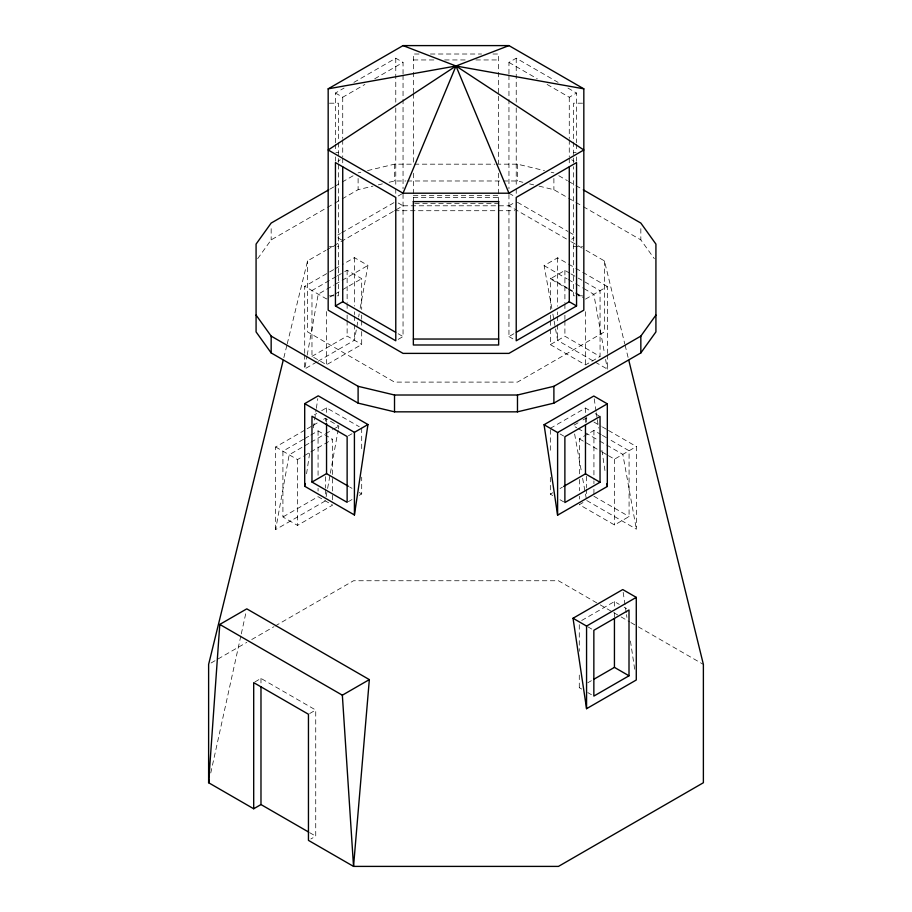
<?xml version="1.0" encoding="UTF-8"?>
<svg xmlns="http://www.w3.org/2000/svg" width="912" height="912" viewBox="0 0 912 912"><rect width="100%" height="100%" fill="white"/><g stroke="black" fill="none" stroke-linecap="round" stroke-linejoin="round"><path stroke-width="0.68" stroke-dasharray="4.56 3.42" d="M306.569 473.738L310.114 450.083M313.443 427.831L316.145 409.739M316.35 408.348L317.809 398.612M325.356 500.893L275.641 529.598L289.172 454.78L309.784 442.879M316.817 361.961L304.699 368.961L306.956 356.489M307.196 355.11L318.231 294.154L325.504 289.948M326.108 496.732L327.362 489.812M327.613 488.422L330.11 474.571M330.361 473.18L338.135 430.236M338.386 428.857L338.888 426.086L325.356 418.266L322.928 419.668M318.037 361.266L354.415 340.256L358.427 318.094M358.678 316.703L359.18 313.933M360.172 308.393L367.946 265.449L354.415 257.64L342.285 264.64M210.752 773L240.985 635.276M241.292 633.886L246.172 611.633M283.849 357.641L286.904 345.203M287.234 343.824L307.572 260.912L325.937 250.31M257.663 258.7L271.16 239.89L326.268 208.073M335.445 142.717L335.445 93.035L344.063 88.065M353.913 82.376L395.774 58.208L403.047 62.415L403.047 73.769M335.445 93.035L342.73 97.242L364.891 84.451M374.741 78.763L403.047 62.415M337.873 161.185L340.301 159.782M508.953 73.769L508.953 62.415L516.226 58.208L558.087 82.376M329.939 189.137L333.621 187.017M334.841 186.31L340.963 182.776M342.182 182.069L353.206 175.708M327.488 207.366L333.621 203.832M334.841 203.125L340.963 199.591M342.182 198.884L358.108 189.696L372.94 186.139M398.191 196.012L401.839 193.903M547.109 84.451L569.27 97.242L576.555 93.035L576.555 142.717M337.907 234.988L340.37 233.563M341.601 232.856L394.543 202.293M327.169 249.603L403.047 205.793L508.953 205.793L570.331 241.224M304.699 353.286L304.699 286.334L333.803 269.542M335.012 268.835L341.077 265.335M336.22 276.541L311.972 290.54L311.972 356.353L326.542 364.754L361.699 344.462L361.699 329.061M337.429 275.846L343.493 272.346M344.702 271.651L347.13 270.248L361.699 278.662L361.699 309.464M326.713 289.252L333.997 285.046M335.206 284.35L367.946 265.449M333.815 294.747L326.542 298.954L304.699 286.334M335.023 294.052L341.088 290.552M342.296 289.856L361.699 278.662M508.953 205.793L513.809 202.988M311.972 356.353L347.13 336.049L361.699 344.462M398.191 339.378L403.047 336.574L403.047 193.207M571.699 239.206L574.127 237.804M551.863 308.552L544.099 265.609L557.631 257.8L567.332 263.397M314.401 414.857L316.829 413.455M321.685 410.651L326.542 407.846L359.271 426.736M569.761 273.212L564.904 270.408L550.346 278.821L567.321 288.614M275.641 529.598L275.641 446.971L305.953 429.472M307.162 428.765L312.018 425.972M313.226 425.266L318.071 422.473M303.525 439.276L282.914 451.178L282.914 516.979L297.483 525.392L332.629 505.1L318.071 496.687L282.914 516.979M304.733 438.581L309.59 435.776M310.798 435.081L318.071 430.886L332.629 439.288L332.629 477.09M310.992 442.183L324.33 434.488M325.55 433.781L332.823 429.586M334.031 428.879L338.888 426.086M508.953 194.427L508.953 336.574L513.878 333.735M275.641 446.971L297.483 459.591L303.548 456.091M304.756 455.384L309.601 452.591M310.821 451.885L332.629 439.288M348.338 435.845L351.986 433.747M585.493 299.113L607.346 286.505L607.346 353.457M550.346 329.221L550.346 344.622L564.904 336.22L600.062 356.512L600.062 290.7L578.242 278.103M348.338 501.657L351.986 499.548M359.271 495.353L361.699 493.951L361.699 477.147M550.346 344.622L585.493 364.925L600.062 356.512M550.324 428.332L585.47 408.04L590.326 410.845M578.026 422.815L573.112 425.665L576.749 427.762M582.95 419.976L586.644 417.844L589.072 419.246M579.359 473.875L579.359 438.866L593.929 430.464L601.202 434.659M211.082 662.99L246.81 642.367M251.735 639.529L273.908 626.726M275.139 626.008L353.537 580.75L558.463 580.75L598.99 604.154M550.324 477.341L550.324 494.144L552.752 492.742M560.014 488.547L562.442 487.145M608.452 455.669L614.517 459.169L636.359 446.549L636.359 529.177L586.644 500.471M254.915 681.925L260.98 678.425L315.734 710.038L315.734 836.167L310.878 838.972M582.996 502.569L579.359 504.678L614.517 524.97L629.075 516.557L629.075 450.756L608.475 438.854M309.67 713.537L315.734 710.038M581.708 620.468L614.437 601.578L619.294 604.382M579.28 675.074L579.28 687.671L581.708 686.28M587.773 682.78L591.409 680.683M358.108 172.87L360.81 172.231M367.547 170.612L394.52 164.171L412.897 164.171M378.332 184.851L382.379 183.882M389.128 182.275L394.52 180.986L405.829 180.986M419.041 54.013L413.353 54.013L413.353 92.602M430.407 54.013L481.593 54.013M492.959 54.013L498.647 54.013L498.647 163.579M413.353 59.953L436.096 59.953M444.623 59.953L467.377 59.953M475.904 59.953L498.647 59.953M329.46 103.193L338.466 103.193L338.466 141.52M582.54 103.193L573.534 103.193L573.534 165.209M335.89 152.441L338.466 152.441M573.534 152.441L576.11 152.441M414.31 164.171L494.863 164.171M496.276 164.171L517.48 164.171L544.453 170.612M407.242 180.986L501.931 180.986M503.344 180.986L517.48 180.986L522.872 182.275M413.353 195.67L498.647 195.67M413.353 197.38L498.647 197.38M414.766 203.33L498.647 203.33M394.52 210.718L514.653 210.718M329.46 246.559L338.466 246.559M573.534 246.559L582.54 246.559M329.46 295.807L338.466 295.807L338.466 163.795M582.54 295.807L573.534 295.807L573.534 166.634M551.19 172.231L553.892 172.87M529.621 183.882L533.668 184.851M539.06 186.139L553.892 189.696L567.367 197.471M567.937 88.065L576.555 93.035M508.953 62.415L537.259 78.763M571.699 159.782L574.127 161.185M558.794 175.708L567.367 180.656M568.586 181.363L574.708 184.897M575.939 185.603L582.061 189.137M568.586 198.178L574.708 201.712M575.939 202.418L582.061 205.952M583.281 206.659L640.84 239.89L654.337 258.7M508.953 193.207L513.809 196.012M517.457 202.293L567.937 231.431M569.168 232.138L574.093 234.988M571.368 241.828L584.831 249.603M586.063 250.31L604.428 260.912L624.766 343.824M568.541 264.092L574.606 267.604M575.814 268.299L607.346 286.505M570.969 273.908L577.034 277.408M544.099 265.609L567.139 278.912M568.347 279.608L574.412 283.108M575.62 283.814L582.893 288.01M584.113 288.716L593.815 294.314L604.588 353.89M567.321 287.953L550.346 278.149L550.346 309.624M568.529 288.648L574.594 292.148M575.803 292.843L583.076 297.05M568.529 289.321L574.594 292.82M575.803 293.516L583.076 297.711M398.191 202.988L403.047 205.793M554.12 321.024L557.631 340.415L594.008 361.426M595.217 362.121L607.346 369.121L607.346 354.882M337.873 237.804L342.73 240.608M508.953 336.574L513.809 339.378M595.183 413.649L600.039 416.453M593.917 422.051L601.19 426.246M602.41 426.953L607.255 429.746M608.475 430.453L636.359 446.549M602.41 435.355L607.255 438.159M577.957 428.458L584.022 431.957M585.23 432.664L598.568 440.359M599.788 441.066L622.828 454.37L636.359 529.177M398.122 333.735L403.047 336.574M579.359 438.866L601.179 451.463M602.387 452.17L607.244 454.963M560.036 433.941L563.673 436.039M593.929 496.265L629.075 516.557M550.324 494.144L552.752 495.547M560.036 499.742L563.673 501.851M624.15 607.175L626.578 608.578M600.221 604.861L612.499 611.952M613.73 612.659L619.875 616.204M621.095 616.911L629.702 621.87M630.922 622.588L637.066 626.134M638.297 626.84L703.38 664.415M349.57 486.951L351.998 488.342M359.271 492.548L361.699 493.951M587.784 626.772L592.629 629.576M579.28 687.671L581.708 689.073M587.784 692.584L591.421 694.682M309.647 832.656L315.734 836.167M625.096 345.203L628.151 357.641M605.591 359.431L607.346 369.121M574.617 433.975L581.628 472.758M582.631 478.31L586.393 499.081M552.866 314.093L553.869 319.645M594.202 398.806L596.083 411.323M596.288 412.714L597.121 418.289M597.326 419.68L598.58 428.024M601.909 450.289L605.237 472.541M623.17 592.344L626.293 613.206M626.498 614.597L626.909 617.378M630.454 641.033L635.037 671.642M640.84 228.684L640.84 239.89M614.517 459.169L614.517 524.97M614.437 601.578L614.437 607.175M614.437 612.773L614.437 616.979M604.428 260.912L604.428 331.9L517.48 382.105L394.52 382.105L307.572 331.9L307.572 260.912M593.929 430.464L593.929 479.461M593.929 480.863L593.929 483.668M593.929 489.265L593.929 494.863M586.644 417.844L586.644 422.119M586.644 476.258L586.644 487.646M586.644 489.071L586.644 496.196M585.493 311.71L585.493 364.925M585.47 408.04L585.47 416.442M585.47 417.844L585.47 423.442M579.359 479.473L579.359 490.679M579.359 496.276L579.359 499.069M579.28 624.674L579.28 651.271M576.555 144.142L576.555 151.232M576.555 156.91L576.555 161.173M569.27 97.242L569.27 138.407M569.27 139.832L569.27 156.864M569.27 158.278L569.27 164.057M564.904 270.408L564.904 302.613M564.904 304.015L564.904 309.613M564.904 315.21L564.904 319.417M564.904 320.819L564.904 336.22M557.631 257.8L557.631 306.227M557.631 311.927L557.631 314.777M557.631 316.202L557.631 323.327M557.631 324.752L557.631 340.415M553.892 178.478L553.892 189.696M550.346 315.221L550.346 319.417M550.346 320.819L550.346 327.818M550.324 429.734L550.324 452.135M517.48 164.171L517.48 180.986M516.226 58.208L516.226 102.212M516.226 107.901L516.226 187.393M516.226 188.807L516.226 194.484M508.953 75.194L508.953 97.903M508.953 99.328L508.953 188.75M498.647 173.246L498.647 202.133M413.353 93.754L413.353 163.579M413.353 173.246L413.353 202.133M403.047 75.194L403.047 97.903M403.047 99.328L403.047 188.75M395.774 58.208L395.774 102.212M395.774 107.901L395.774 187.393M395.774 188.807L395.774 194.484M394.52 164.171L394.52 180.986M361.699 315.062L361.699 319.257M361.699 320.659L361.699 327.659M361.699 428.138L361.699 451.942M358.108 178.478L358.108 189.696M354.415 257.64L354.415 306.067M354.415 311.767L354.415 314.617M354.415 316.042L354.415 323.167M354.415 324.592L354.415 340.256M347.13 270.248L347.13 302.453M347.13 303.856L347.13 309.453M347.13 315.05L347.13 319.257M347.13 320.648L347.13 336.049M342.73 97.242L342.73 138.407M342.73 139.832L342.73 156.864M342.73 158.278L342.73 164.057M338.466 142.591L338.466 162.37M335.445 144.142L335.445 151.232M335.445 156.91L335.445 161.173M332.629 478.492L332.629 493.894M332.629 495.296L332.629 502.295M326.542 311.551L326.542 364.754M326.542 407.846L326.542 413.444M326.542 419.041L326.542 421.846M325.356 418.266L325.356 421.116M325.356 476.68L325.356 488.068M325.356 489.493L325.356 495.193M318.071 430.886L318.071 475.688M318.071 488.285L318.071 491.089M304.699 354.711L304.699 368.961M297.483 459.591L297.483 525.392M271.16 228.684L271.16 239.89M260.98 678.425L260.98 684.091"/><path stroke-width="1.37" d="M628.824 360.411L703.38 664.415L703.38 782.735L558.463 866.4L353.537 866.4L369.337 679.611L246.787 608.851L219.792 624.435L208.62 782.735L253.696 808.762L260.98 804.555L308.438 831.949M304.699 486.267L304.699 403.64L318.231 395.831L367.946 424.536L354.415 514.972L304.699 486.267L305.11 483.485M209.224 779.954L208.62 782.735L208.62 664.415L283.176 360.411M583.828 88.829L456 66.006L328.172 149.978L403.047 193.207L456 66.006L508.953 45.6L583.828 88.829L583.828 310.16L508.953 353.389L403.047 353.389L328.172 310.16L328.172 88.829L403.047 45.6L508.953 45.6M256.078 315.085L271.16 336.106L358.108 386.312L394.52 395.01L517.48 395.01L553.892 386.312L640.84 336.106L655.922 315.085M328.719 189.844L271.16 223.075L256.078 244.097L256.078 331.9L271.16 352.921L358.108 403.127L394.52 411.836L517.48 411.836L553.892 403.127L640.84 352.921L655.922 331.9L655.922 244.097L640.84 223.075L583.281 189.844M403.047 193.207L508.953 193.207L583.828 149.978L456 66.006L403.047 45.6M335.445 305.953L395.774 340.78L395.774 197.414L335.445 162.587L335.445 305.953L342.73 301.747L395.66 332.31M516.34 332.31L569.27 301.747L576.555 305.953L576.555 162.587L516.226 197.414L516.226 340.78L576.555 305.953M304.699 403.64L354.415 432.345L367.946 424.536M311.972 482.06L347.13 502.352L347.13 436.552L311.972 416.248L311.972 482.06L326.542 473.647L348.361 486.244M544.065 424.73L593.792 396.025L607.324 403.834L607.324 486.461L557.608 515.166L544.065 424.73L557.608 432.539L607.324 403.834M563.65 486.438L585.47 473.841L600.039 482.254L600.039 416.453L564.881 436.745L564.881 502.546L600.039 482.254M219.792 624.435L342.353 695.183L369.337 679.611M573.032 618.256L622.748 589.562L636.28 597.371L636.28 679.999L586.564 708.692L573.032 618.256L586.564 626.077L636.28 597.371M593.826 679.28L614.437 667.379L629.006 675.792L629.006 609.98L593.849 630.283L593.849 696.084L629.006 675.792M328.172 88.829L456 66.006L508.953 193.207M413.353 201.609L498.647 201.609M413.353 339.036L498.647 339.036M606.902 483.679L607.324 486.461M342.353 695.183L353.537 866.4L308.45 840.374L308.45 714.244L253.696 682.632L253.696 808.762M640.84 336.106L640.84 352.921M614.437 618.382L614.437 667.379M586.564 626.077L586.564 708.692M585.47 424.844L585.47 473.841M569.27 166.896L569.27 301.747M557.608 432.539L557.608 515.166M553.892 386.312L553.892 403.127M517.48 395.01L517.48 411.836M498.647 201.347L498.647 344.987L413.353 344.987L413.353 201.347M394.52 395.01L394.52 411.836M358.108 386.312L358.108 403.127M354.415 432.345L354.415 514.972M342.73 166.896L342.73 301.747M326.542 423.248L326.542 473.647M271.16 336.106L271.16 352.921M260.98 686.93L260.98 804.555"/></g></svg>
